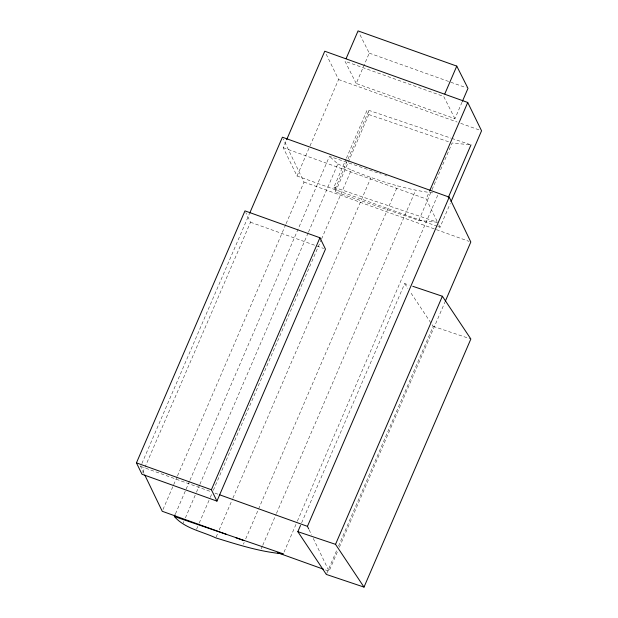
<?xml version="1.0" encoding="UTF-8"?>
<svg xmlns="http://www.w3.org/2000/svg" width="618" height="618" viewBox="0 0 618 618"><rect width="100%" height="100%" fill="white"/><g stroke="black" fill="none" stroke-linecap="round" stroke-linejoin="round"><path stroke-width="0.46" stroke-dasharray="3.09 2.32" d="M143.955 473.311L140.634 466.405L249.247 214.199M142.75 472.461L250.514 222.233L245.763 212.499M437.289 226.296L297.034 176.006L283.206 147.687L286.258 140.61M297.034 176.006L309.61 146.798M309.997 145.918L338.579 79.537L325.593 52.932M163.005 509.502L177.103 476.764M177.482 475.875L285.725 224.558M286.103 223.67L304.017 182.078L283.237 138.934M462.017 102.233L454.925 118.702L356.207 83.492L369.27 53.148L358.911 32.615M175.481 513.859L185.771 489.966M186.157 489.077L189.587 481.113M189.965 480.232L329.456 156.339L381.198 174.083M183.106 523.237L183.87 521.468M185.392 517.923L196.068 493.149M196.447 492.26L199.498 485.184M199.877 484.296L308.112 232.971M308.498 232.09L337.845 163.948L329.456 156.339M437.629 222.302L418.788 220.417L335.427 191.959L335.134 188.977L333.898 187.254L346.026 159.096M346.404 158.216L367.246 109.819L450.955 138.108M335.134 188.977L347.64 159.938M348.019 159.058L368.482 111.541L367.246 109.819M335.427 191.959L368.776 114.523L368.482 111.541M196.563 529.255L198.849 523.94M199.228 523.06L209.904 498.278M210.282 497.397L211.804 493.852M213.334 490.313L321.19 239.877M321.569 238.988L351.294 169.965C377.737 180.626 405.238 189.626 433.643 193.001M216.169 536.988L217.698 533.45M219.22 529.912L232.561 498.935M232.94 498.054L370.908 177.706M243.422 544.195L244.187 542.419M245.709 538.881L397.776 185.786M261.229 548.815L262.372 546.158M262.758 545.269L276.099 514.3M276.478 513.411L415.582 190.406M437.073 221.259L426.181 198.95L429.232 191.866M418.788 220.417L431.673 190.506M432.052 189.626L452.137 142.99L470.035 144.774M284.041 552.09L297.003 522.001M297.382 521.121L438.015 194.57M301.661 522.813L404.69 283.577L409.178 285.083M438.201 226.621L440.008 227.269L450.298 203.376M326.706 573.55L337.011 549.626M338.533 546.08L433.172 326.335L409.966 291.495M325.423 569.904L329.054 571.21L337.814 550.854M339.344 547.316L444.914 302.187M433.172 326.335L469.958 338.703M451.866 138.417L470.066 144.566M333.898 187.254L436.717 222.001M368.776 114.523L449.417 142.055M384.829 175.327L386.652 175.945M369.27 53.148L466.181 87.71M338.579 79.537L457.119 122.04M460.742 123.337L479.746 130.151M283.206 147.687L426.181 198.95M304.017 182.078L469.016 241.36M250.514 222.233L323.662 248.467M140.634 466.405L210.437 491.488M214.971 493.118L218.602 494.415M337.845 163.948L351.294 169.965M404.69 283.577L407.857 288.328M454.925 118.702L443.701 96.447L344.983 61.244L356.207 83.492M438.749 224.697L440.008 227.269M309.108 529.788L311.596 534.972M313.264 538.417L329.054 571.21"/><path stroke-width="0.93" d="M136.447 462.867L244.975 210.877L319.931 237.752L325.47 249.108L216.941 501.105L141.986 474.23L136.447 462.867L211.402 489.75L216.941 501.105M249.633 213.31L282.411 137.211L449.216 197.142L470.823 242.009L445.292 301.306M286.636 139.722L324.759 51.217L467.733 102.48L481.553 130.8L451.063 201.599M346.103 58.64L358.054 30.9L456.764 66.111L467.988 88.359L462.388 101.36M174.338 516.509L283.276 553.859C260.085 551.859 237.915 544.69 215.79 537.876C201.769 531.302 184.975 528.629 174.338 516.509L175.103 514.74M211.402 489.75L319.931 237.752M444.821 93.851L456.764 66.111M429.61 190.985L467.733 102.48M412.762 286.288L442.372 296.246L470.854 339.004L364.01 587.1L326.327 574.431L297.845 531.673L300.51 525.47M448.235 197.667L470.978 144.867M308.691 528.931L307.447 526.343L449.216 197.142M364.01 587.1L335.528 544.342L442.372 296.246M297.845 531.673L335.528 544.342M219.506 494.748L307.447 526.343M226.605 534.4L162.24 511.279L144.79 475.033M235.674 537.66L243.832 540.588M277.374 552.646L323.608 569.255"/></g></svg>
